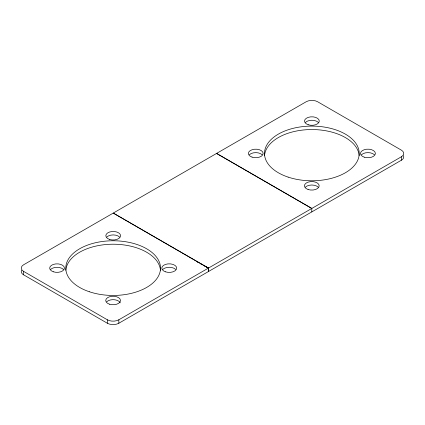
<?xml version="1.0" encoding="UTF-8"?>
<svg xmlns="http://www.w3.org/2000/svg" width="425" height="425" viewBox="0 0 425 425"><rect width="100%" height="100%" fill="white"/><g stroke="black" fill="none" stroke-linecap="round" stroke-linejoin="round"><path stroke-width="0.64" d="M208.526 271.564L208.532 268.085L113.257 213.079L23.625 264.77A8.117 4.686 0 0 0 23.625 271.4L23.63 274.842L107.355 323.239A8.112 4.68 0 0 0 118.835 323.239L401.375 160.225A8.117 4.686 0 0 0 403.474 155.699M401.375 160.225L401.375 156.782A8.117 4.686 0 0 0 401.375 150.153L317.645 101.761A8.117 4.686 0 0 0 306.165 101.761L216.591 153.414L311.796 208.436L311.796 211.884M23.625 271.4L107.355 319.791A8.112 4.68 0 0 0 118.835 319.791L401.375 156.782M197.487 262.119L198.65 262.746M200.393 263.686L202.135 264.632M203.299 265.258L208.532 268.085M311.796 208.436L216.548 153.446L113.257 213.079L208.409 268.138L208.409 271.58M118.835 319.791L118.835 323.239M107.355 319.791L107.355 323.239M65.838 270.252A47.361 27.343 0 0 1 113.177 244.216A47.361 27.343 0 0 1 160.459 270.279M50.665 269.418A7.379 4.261 0 0 1 63.447 269.423M106.712 301.808A7.379 4.261 0 0 1 114.07 299.715A7.379 4.261 0 0 1 120.233 302.839M106.808 237.044A7.379 4.261 0 0 1 119.59 237.044M162.802 269.413A7.438 4.293 0 0 1 175.69 269.418M23.63 274.842A8.117 4.686 0 0 1 21.526 270.321M305.416 187.138A7.379 4.261 0 0 1 318.197 187.143M264.541 155.582A47.361 27.343 0 0 1 311.876 129.545A47.361 27.343 0 0 1 359.162 155.608M249.369 154.748A7.379 4.261 0 0 1 262.151 154.753M305.506 122.373A7.379 4.261 0 0 1 318.288 122.379M361.505 154.748A7.438 4.293 0 0 1 374.388 154.748M109.501 239.418A7.379 4.261 0 0 0 120.578 235.732A7.379 4.261 0 0 0 109.507 232.039A7.379 4.261 0 0 0 109.501 239.418M89.447 291.784A47.361 27.343 0 0 0 160.512 268.122A47.361 27.343 0 0 0 89.489 244.423A47.361 27.343 0 0 0 89.447 291.784M53.364 271.793A7.379 4.261 0 0 0 64.435 268.106A7.379 4.261 0 0 0 53.369 264.414A7.379 4.261 0 0 0 53.364 271.793M165.522 271.835A7.438 4.293 0 0 0 176.683 268.122A7.438 4.293 0 0 0 165.527 264.398A7.438 4.293 0 0 0 165.522 271.835M109.411 304.183A7.379 4.261 0 0 0 120.482 300.496A7.379 4.261 0 0 0 109.416 296.804A7.379 4.261 0 0 0 109.411 304.183M308.205 124.748A7.379 4.261 0 0 0 319.276 121.061A7.379 4.261 0 0 0 308.21 117.369A7.379 4.261 0 0 0 308.205 124.748M288.145 177.113A47.361 27.343 0 0 0 359.215 153.457A47.361 27.343 0 0 0 288.192 129.758A47.361 27.343 0 0 0 288.145 177.113M364.22 157.165A7.438 4.293 0 0 0 375.381 153.452A7.438 4.293 0 0 0 364.23 149.727A7.438 4.293 0 0 0 364.22 157.165M308.109 189.513A7.379 4.261 0 0 0 319.186 185.826A7.379 4.261 0 0 0 308.12 182.134A7.379 4.261 0 0 0 308.109 189.513M252.062 157.123A7.379 4.261 0 0 0 263.139 153.436A7.379 4.261 0 0 0 252.073 149.743A7.379 4.261 0 0 0 252.062 157.123"/></g></svg>
